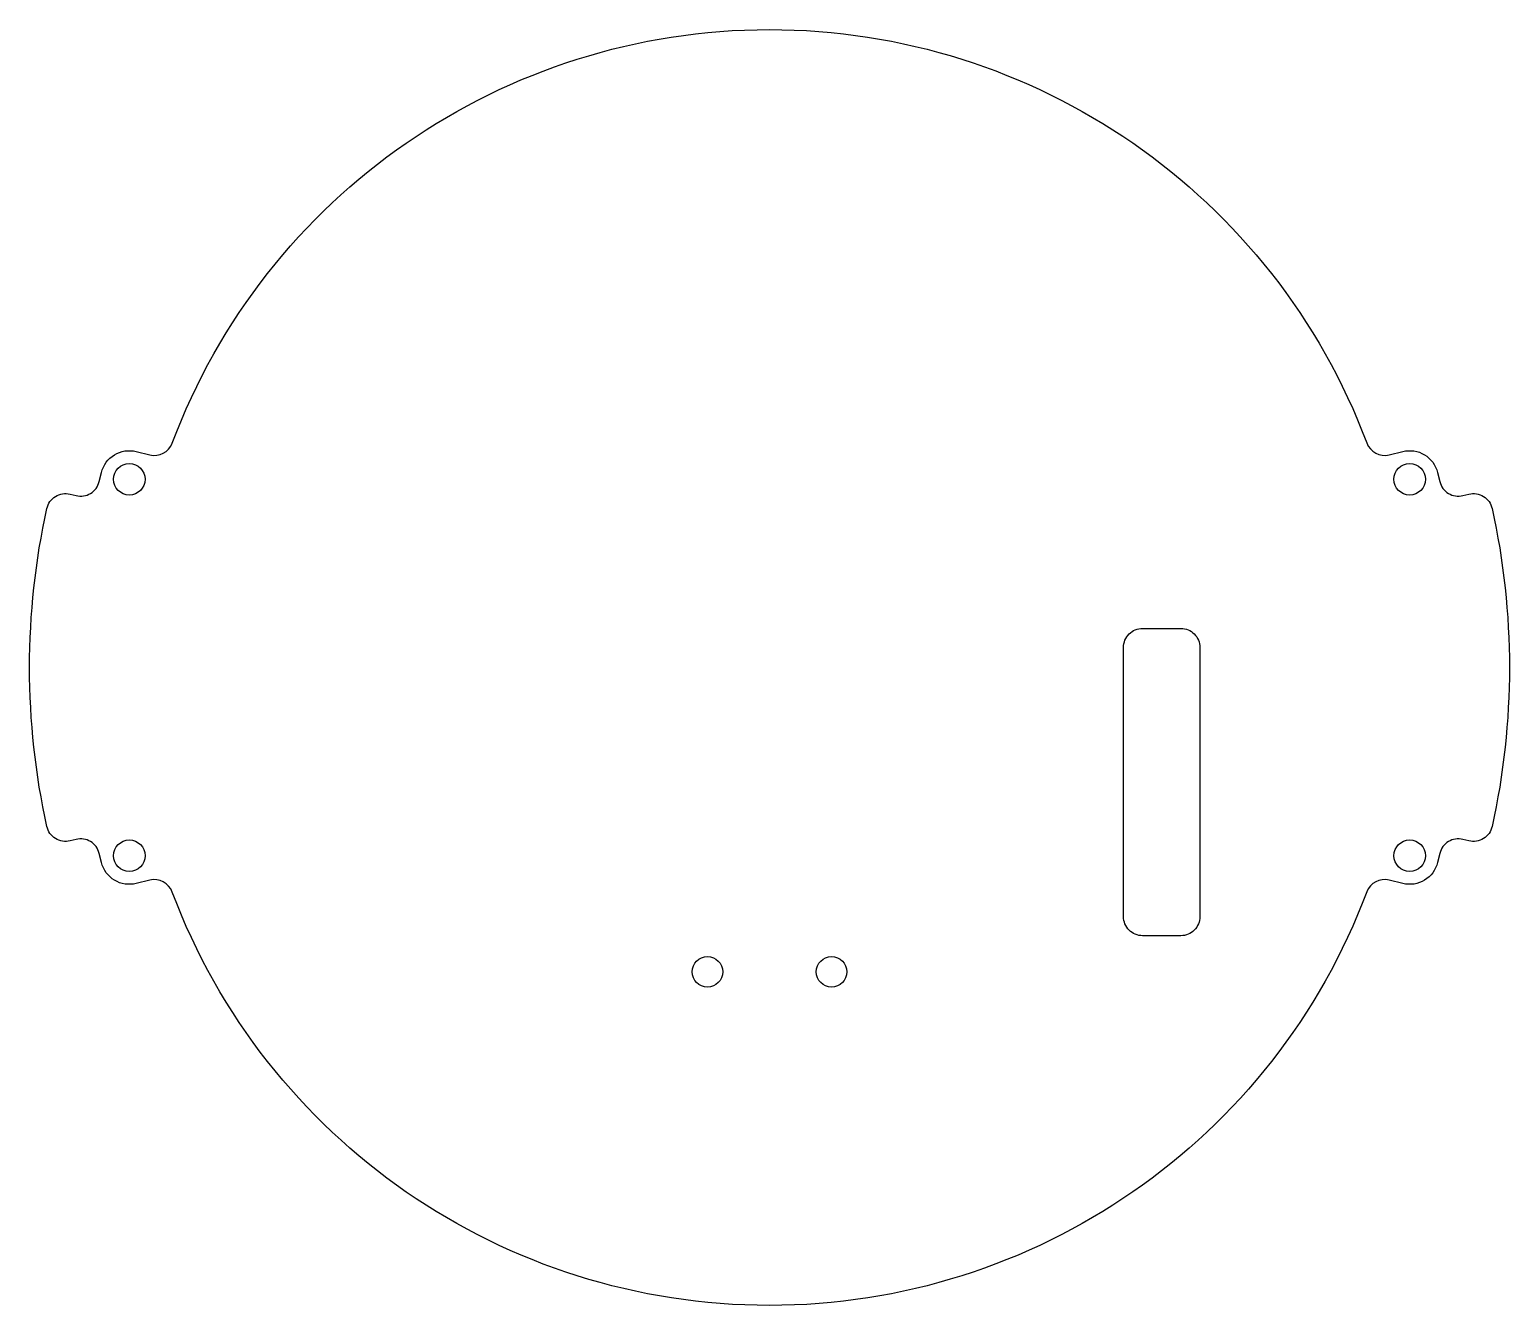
# Model space of a CAD drawing. Header units: millimetres. Extents: x -78 to 78, y -67 to 67.
import ezdxf

# ---------------------------------------------------------------- set-up
doc = ezdxf.new("R2010")
doc.units = ezdxf.units.MM
doc.layers.get('0').update_dxf_attribs({"linetype": 'CONTINUOUS'})

msp = doc.modelspace()

# ---------------------------------------------------------------- linework, layer by layer
for points in [[(72.63, 18.01), (73.25, 18.17, -0.421995), (75.69, 16.65, -0.108715), (75.69, -16.65, -0.421995), (73.25, -18.17), (72.63, -18.01, 0.414352), (70.21, -19.47), (69.97, -20.44, -0.414214), (66.34, -22.63), (64.91, -22.28, 0.380359), (62.56, -23.51, -0.692416), (-62.56, -23.52, 0.380491), (-64.91, -22.28), (-66.33, -22.63, -0.414214), (-69.97, -20.44), (-70.21, -19.47, 0.414214), (-72.63, -18.01), (-73.25, -18.17, -0.421995), (-75.69, -16.65, -0.108701), (-75.69, 16.65, -0.421872), (-73.26, 18.16), (-72.63, 18.01, 0.414214), (-70.21, 19.47), (-69.97, 20.44, -0.414214), (-66.34, 22.63), (-64.91, 22.28, 0.380359), (-62.56, 23.51, -0.692416), (62.56, 23.52, 0.380491), (64.91, 22.28), (66.33, 22.63, -0.414214), (69.97, 20.44), (70.21, 19.47, 0.414214)], [(45.08, 2.1), (45.08, 1.1), (45.08, -5.1), (45.08, -26.1, -0.414214), (43.08, -28.1), (39.08, -28.1, -0.414214), (37.08, -26.1), (37.08, -5.1), (37.08, 1.1), (37.08, 2.1, -0.414214), (39.08, 4.1), (40.47, 4.1), (41.69, 4.1), (43.08, 4.1, -0.414214)]]:
    msp.add_lwpolyline(points, format="xyb", close=True)
for centre, radius in [((-67.06, 19.72), 1.65), ((67.05, 19.72), 1.65), ((-67.05, -19.72), 1.65), ((67.06, -19.72), 1.65), ((-6.5, -31.88), 1.6), ((6.5, -31.88), 1.6)]:
    msp.add_circle(centre, radius)

doc.saveas('drawing.dxf')
